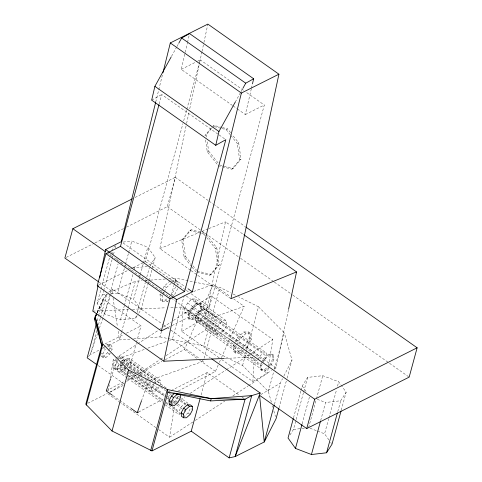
<?xml version="1.0" encoding="UTF-8"?>
<svg xmlns="http://www.w3.org/2000/svg" width="482" height="482" viewBox="0 0 482 482"><rect width="100%" height="100%" fill="white"/><g stroke="black" fill="none" stroke-linecap="round" stroke-linejoin="round"><path stroke-width="0.36" stroke-dasharray="2.41 1.81" d="M219.159 357.789L181.786 331.441L183.118 306.98L168.935 307.63M221.612 359.512L252.857 381.539L254.195 357.084M108.281 390.751L109.227 384.847M110.288 378.201L113.246 359.753L115.126 358.524M158.542 429.468L169.55 437.222L174.394 406.965M166.127 355.632L205.639 329.845L211.074 295.888L272.812 339.412L268.673 365.242M248.561 385.642L267.377 373.363L268.558 365.983M190.468 270.191L159.837 248.592L186.444 124.199M186.6 123.464L189.119 111.691M189.745 108.745L199.036 65.317M199.668 62.377L201.874 52.068M202.03 51.333L203.759 43.235M203.916 42.5L207.856 24.1M181.786 331.441L204.928 317.915L225.486 221.822L243.253 234.348M274.077 369.146L276.005 368.019L288.555 309.336M232.517 105.522L181.262 69.384L187.377 43.097M187.546 42.362L189.077 35.788M237.397 108.962L245.332 114.553L251.279 88.989M251.447 88.26L252.297 84.609M155.704 102.13L158.59 90.441M158.771 89.712L162.374 75.096M137.177 315.728L135.623 318.18L120.494 319.921L104.534 313.812L97.093 303.425L100.822 289.694M101.015 288.971L109.655 257.177M109.854 256.454L110.438 254.285M97.093 303.425L102.527 294.845L103.51 291.236M103.708 290.513L112.149 259.437M112.348 258.714L114.505 250.767M115.288 247.875L116.078 244.983M97.201 320.879L98.382 316.535M98.581 315.812L103.106 299.147L106.962 293.532M96.9 330.55L90.393 354.505L87.628 357.349M98.479 324.741L100.256 318.21M100.449 317.487L106.763 294.261M159.187 103.961L161.753 94.514L218.503 134.52M104.534 313.812L118.078 263.949M110.565 295.568L112.649 289.019L163.055 324.555M111.173 293.851L117.662 293.098L124.531 267.805M124.73 267.088L125.32 264.919M125.513 264.196L128.459 253.357M128.658 252.634L131.797 241.072L147.757 247.182L155.198 257.569L152.059 269.131M120.494 319.921L124.223 306.19M124.422 305.474L132.863 274.397M134.038 270.059L134.629 267.896L149.04 266.233M121.41 332.676L119.44 339.924L106.896 346.221M121.609 331.953L127.905 308.775M128.104 308.046L135.382 281.247L142.136 280.741M138.732 313.276L141.063 309.601L133.622 299.214L139.316 278.253M139.515 277.53L140.099 275.361M140.298 274.644L143.244 263.799M143.437 263.082L147.757 247.182M144.094 262.238L145.437 261.563L182.889 123.711M183.678 120.807L186.636 109.926M186.829 109.197L198.855 64.937M199.054 64.214L200.235 59.864L243.561 90.399M135.623 318.18L136.412 315.288M137.195 312.396L145.245 282.765M145.444 282.042L146.034 279.879M146.817 276.987L149.372 267.594M126.459 227.143L167.302 206.645L175.273 177.304L208.507 200.729M141.063 309.601L147.938 284.308M148.131 283.585L148.721 281.416M148.92 280.693L151.86 269.854M129.381 368.597L136.273 343.238M136.466 342.515L140.997 325.856L103.106 299.147L96.966 312.71M133.695 338.858L159.952 336.894L161.524 331.098M171.363 294.876L173.924 285.458M174.123 284.735L175.894 278.216L219.84 287.338L230.51 292.707M169.537 340.382L172.339 339.376L184.263 295.49M172.014 325.549L209.507 306.727L264.311 105.028L246.001 92.122M271.384 402.217L268.335 391.438L242.579 365.483L203.898 346.016L219.84 287.338M149.378 380.539L203.32 361.211L203.904 359.054M204.097 358.331L215.436 316.608L244.145 306.323L233.818 299.045M201.09 394.975L207.188 372.514L239.578 395.348M242.579 365.483L246.121 352.444M246.32 351.715L258.521 306.805L238.512 296.737M268.335 391.438L273.649 371.881M274.439 368.983L284.278 332.761L258.521 306.805M274.463 404.314L280.175 383.311L282.536 378.659M279.012 407.874L286.296 381.069M287.085 378.177L292.002 360.066L284.278 332.761M293.532 417.792L300.798 391.053M300.991 390.33L302.172 385.998L307.606 377.418L322.741 375.671L338.701 381.78L340.894 384.835M289.977 434.963L293.472 429.444L303.485 392.589M303.684 391.866L307.606 377.418M302.154 423.841L309.414 397.108M308.607 427.697L316.264 399.518M316.457 398.795L322.741 375.671M320.663 420.557L325.573 402.494L340.708 400.747L346.142 392.167L341.328 385.443M328.941 439.921L324.567 433.812L328.688 418.635M328.887 417.912L336.544 389.727M337.527 386.118L338.701 381.78M337.762 411.586L340.708 400.747M341.238 410.23L346.142 392.167M97.683 333.201L90.393 354.505L99.635 349.866M99.388 328.23L110.324 296.279M110.733 378.418L117.698 358.957L144.323 349.42M141.455 400.946L148.426 381.485M97.177 312.884L103.106 299.147M165.23 359.711L184.449 349.54L213.171 284.488L230.173 296.472M178.31 391.016L215.424 371.375L218.141 365.211M219.352 362.476L221.166 358.367M221.467 357.68L229.028 340.563M230.233 337.822L244.145 306.323M97.153 312.794L106.618 294.195M283.892 376.002L292.002 360.066M110.276 353.005L109.661 354.192L105.907 357.524L103.07 357.499L102.805 354.131L105.269 349.396L103.148 347.902L106.902 344.564L109.739 344.588L111.86 346.088L112.125 349.45L111.511 350.637M100.732 353.312L100.949 356.005L103.787 356.029L107.54 352.691L108.775 350.324M109.083 349.733L110.004 347.956L109.739 344.588M123.067 363.922L121.832 366.29L118.084 369.622L115.24 369.598L113.119 368.103L112.854 364.735L115.319 360L119.072 356.668L121.916 356.692L124.037 358.186L124.302 361.554L123.374 363.332M115.24 369.598L114.975 366.236L117.439 361.494L115.319 360M127.248 378.063L117.469 371.17L117.204 367.802L119.669 363.067M113.119 368.103L115.957 368.127L119.711 364.796L120.639 363.018M120.946 362.428L122.181 360.054L121.916 356.692M127.965 375.05L120.675 369.911L120.41 366.543L121.337 364.766M121.645 364.175L122.88 361.807L126.633 358.475L129.471 358.5L160.446 380.334L160.711 383.702L159.476 386.07M168.555 300.623L167.483 301.581L162.597 301.539L160.476 300.045L160.018 294.255L161 292.369M161.325 291.743L162.627 289.236M162.958 288.61L164.26 286.103L170.176 280.849M117.469 371.17L120.307 371.194L124.061 367.862L124.989 366.085M125.296 365.489L126.525 363.121L126.266 359.759L123.422 359.735L120.205 362.591M162.597 301.539L162.139 295.749L162.796 294.496M163.121 293.869L164.097 291.99M164.422 291.363L166.38 287.597L171.224 283.302M129.471 358.5L129.736 361.868L127.272 366.603L136.382 373.026M175.731 286.826L171.815 294.351L173.936 295.846L177.852 288.326M184.612 308.667L187.57 302.979L192.077 298.979L195.487 299.009L226.462 320.843L226.775 324.88L223.817 330.568L219.316 334.568L215.906 334.538L184.931 312.704L184.612 308.667L215.587 330.501L215.906 334.538M188.088 314.264L191.444 307.817L196.548 303.286L200.41 303.317L201.47 304.07L201.831 308.643L198.476 315.089L193.372 319.62L189.51 319.59L188.45 318.843L188.088 314.264L189.149 315.011L189.51 319.59M189.149 315.011L192.505 308.57L197.608 304.034L201.47 304.07M159.168 386.66L158.247 388.438L154.493 391.77L151.655 391.746L151.39 388.378L153.854 383.642M184.931 312.704L188.342 312.734L192.842 308.733L195.8 303.045L195.487 299.009M195.493 317.457L197.963 312.722L201.711 309.39L204.555 309.414L266.293 352.932L266.558 356.3L264.088 361.036L202.35 317.518L198.602 320.849L195.758 320.825L195.493 317.457L257.231 360.976L257.496 364.344L260.34 364.368L261.413 363.416M188.45 318.843L192.312 318.873L197.415 314.342L200.771 307.896L200.41 303.317M202.35 317.518L204.82 312.776L204.555 309.414M173.165 404.928L172.104 404.181L175.858 400.849L178.322 396.114L179.382 396.861M215.587 330.501L218.551 324.814L223.052 320.813L226.462 320.843M165.145 404.778L179.208 414.689L178.943 411.321L181.407 406.585L185.16 403.253L188.004 403.277L181.28 398.536M185.335 417.032L184.275 416.285L188.028 412.954L190.492 408.212L192.613 409.706M243.368 350.788L240.675 353.173L235.788 353.137L233.668 351.637L233.216 345.847L235.174 342.087M235.499 341.461L237.457 337.701L243.91 331.965L248.796 332.008L250.917 333.502L251.375 339.292L247.133 347.444L245.519 348.878M235.788 353.137L235.337 347.347L236.313 345.461M236.638 344.835L239.578 339.195L246.031 333.466L250.917 333.502M248.796 332.008L249.248 337.798L245.007 345.949L242.319 348.335M257.852 359.795L259.702 356.24L263.449 352.908L266.293 352.932M269.589 366.844L265.504 370.471L261.642 370.435L260.581 369.688L260.22 365.109L261.226 363.181M261.563 362.536L263.576 358.668L268.679 354.137L272.541 354.168L273.601 354.915L273.963 359.494L270.607 365.934L269.546 365.187L268.016 366.549M261.642 370.435L261.28 365.856L262.624 363.283M262.961 362.639L264.636 359.415L269.739 354.885L273.601 354.915M269.546 365.187L272.902 358.747L272.541 354.168M171.526 56.31L176.593 47.17M176.954 46.519L178.4 43.904M235.234 102.13L240.663 92.333M241.024 91.682L242.47 89.074M111.613 250.785L114.722 245.88M150.149 265.534L155.198 257.569M211.381 127.887L204.934 135.472L206.272 134.695L214.098 125.483L221.865 127.423M205.579 139.943L207.29 151.86L218.436 165.814L231.854 169.176L239.675 159.964L241.012 159.18L238.662 142.799L232.161 134.653M231.854 169.176L233.186 168.393L241.012 159.18M191.595 266.528L184.16 257.219L181.708 240.15L189.866 230.559L191.197 229.775L205.175 233.276L203.838 234.053L189.866 230.559M181.708 240.15L183.046 239.373L191.197 229.775M197.174 272.113L209.748 275.258L217.9 265.666L219.238 264.883L216.792 247.814L206.103 234.439M209.748 275.258L211.086 274.481L219.238 264.883M107.95 347.016L109.022 346.064L111.86 346.088M160.476 300.045L165.362 300.081L170.736 295.303M120.12 359.114L121.193 358.162L124.037 358.186M120.675 369.911L123.519 369.935L126.2 367.555M154.391 383.166L157.608 380.31L160.446 380.334M233.668 351.637L238.554 351.679L241.783 348.811M260.581 369.688L264.443 369.724L267.51 367.001M108.667 292.176L112.649 289.019M115.752 358.114L137.075 344.196M137.701 343.787L158.397 330.278M159.024 329.869L160.904 328.64M163.41 327.001L170.935 322.09M173.448 320.452L211.074 295.888M110.318 392.065L124.115 383.057M126.621 381.425L136.026 375.279M138.539 373.646L159.855 359.729M160.482 359.319L163.621 357.27M176.237 402.452L174.984 403.271L173.146 401.976M180.623 399.59L185.016 396.722M190.035 393.445L225.775 370.11M226.407 369.706L249.61 354.559M250.236 354.149L272.812 339.412M169.55 437.222L192.752 422.075M195.258 420.443L224.733 401.199M232.884 395.879L247.935 386.052M213.207 126.001L214.098 125.483M221.943 128.561L226.178 129.622L227.516 128.839L231.697 134.074M207.29 151.86L208.622 151.077L207.127 140.654M239.675 159.964L237.325 143.576L238.662 142.799M184.16 257.219L185.498 256.442L183.046 239.373M217.9 265.666L215.454 248.598L216.792 247.814M252.857 381.539L271.505 370.646M260.852 394.559L280.175 383.311M151.673 100.148L161.753 94.514M106.251 390.926L124.808 381.105M127.459 379.708L136.069 375.147M138.72 373.743L161.916 361.47M138.551 412.062L163.073 399.084M167.712 396.632L171.02 394.879M181.262 69.384L196.963 61.503M197.62 61.178L200.235 59.864M245.332 114.553L264.311 105.028M135.099 197.469L175.273 177.304M66.203 257.394L94.321 243.277M94.99 242.94L123.784 228.492M98.569 285.091L127.356 270.637M130.038 269.293L132.713 267.95M133.381 267.612L143.425 262.57M105.058 343.895L123.693 334.538M126.356 333.207L140.997 325.856M102.274 348.54L104.257 347.546M167.995 327.567L171.345 325.886M87.784 403.241L107.082 393.553M109.745 392.215L123.723 385.202M167.923 392.228L170.586 390.89M171.255 390.553L207.188 372.514M99.165 282.241L112.023 291.309L135.382 281.247M159.837 248.592L199.223 232.529M201.988 231.402L208.212 228.866M208.899 228.582L225.486 221.822M193.565 291.514L213.171 284.488M147.823 348.161L166.736 341.383M123.151 242.066L131.797 241.072M102.527 294.845L107.57 294.267M293.472 429.444L301.401 428.534M302.118 428.45L304.281 428.197M145.883 280.458L147.384 280.349M150.384 280.12L165.392 279M168.393 278.777L175.894 278.216M129.941 339.135L119.44 339.924L117.982 330.345M92.803 311.113L128.628 309.474M132.363 309.305L165.953 307.769M225.082 358.415L252.701 357.15M177.719 281.91L175.599 280.41L170.712 280.373L172.839 281.868L177.719 281.91L178.009 285.525M159.952 336.894L167.272 338.412M168.007 338.563L203.898 346.016M222.57 127.603L227.516 128.839M214.177 126.615L221.238 128.381M219.774 165.037L233.186 168.393M197.108 270.98L211.086 274.481M120.054 262.316L123.525 263.642M132.55 267.094L134.629 267.896M117.662 293.098L133.622 299.214M317.246 399.307L325.573 402.494M309.992 428.233L316.933 430.89M317.626 431.155L324.567 433.812M233.18 294.05L235.849 295.394M233.125 105.95L236.789 108.528M219.111 134.948L225.215 139.25M209.122 201.163L212.815 203.766M213.43 204.199L245.434 226.763M167.302 206.645L239.922 257.834M240.536 258.268L273.77 281.693M274.385 282.127L292.237 294.707M292.851 295.141L388.853 362.819M389.474 363.253L409.164 377.135M191.083 270.619L197.21 274.939M197.825 275.373L230.908 298.695M123.097 242.994L186.203 287.477M145.437 261.563L185.709 289.953M186.317 290.381L188.757 292.104M191.203 293.827L209.507 306.727M243.91 331.965L246.031 333.466M249.248 337.798L251.375 339.292M192.077 298.979L223.052 320.813M186.281 296.056L215.436 316.608M268.679 354.137L269.739 354.885M195.8 303.045L226.775 324.88M200.771 307.896L201.831 308.643M272.902 358.747L273.963 359.494M201.711 309.39L263.449 352.908M204.82 312.776L266.558 356.3M164.26 286.103L166.38 287.597M237.457 337.701L239.578 339.195M187.57 302.979L218.551 324.814M191.444 307.817L192.505 308.57M192.842 308.733L223.817 330.568M263.576 358.668L264.636 359.415M197.963 312.722L259.702 356.24M204.928 317.915L276.005 368.019M197.415 314.342L198.476 315.089M107.299 253.02L170.688 297.707M171.303 298.141L228.54 338.484M183.118 306.98L228.462 338.942M188.342 312.734L219.316 334.568M198.602 320.849L260.34 364.368M160.018 294.255L162.139 295.749M233.216 345.847L235.337 347.347M260.22 365.109L261.28 365.856M195.758 320.825L257.496 364.344M192.312 318.873L193.372 319.62M264.443 369.724L265.504 370.471M165.362 300.081L167.483 301.581M238.554 351.679L240.675 353.173M205.639 329.845L267.377 373.363M163.669 324.982L170.435 329.754M171.05 330.188L210.393 357.921M172.339 339.376L199.675 358.644M202.103 360.355L203.32 361.211M184.449 349.54L197.198 358.536M199.632 360.247L215.424 371.375M242.018 397.072L245.079 399.223M106.902 344.564L109.022 346.064M126.633 358.475L157.608 380.31M110.004 347.956L112.125 349.45M129.736 361.868L160.711 383.702M126.266 359.759L166.609 388.197M177.611 395.951L180.666 398.108M119.072 356.668L121.193 358.162M123.422 359.735L155.819 382.569M176.605 397.222L180.268 399.807M180.883 400.235L185.16 403.253M122.181 360.054L124.302 361.554M126.525 363.121L150.98 380.358M160.759 387.251L165.651 390.697M169.315 393.288L171.152 394.577M175.43 397.596L179.708 400.608M180.322 401.042L187.046 405.784M122.88 361.807L142.919 375.936M122.561 362.38L141.991 376.081M107.54 352.691L109.661 354.192M145.492 379.448L158.247 388.438M175.858 400.849L177.978 402.343M138.009 375.99L164.296 394.523M167.35 396.674L169.182 397.969M172.851 400.554L177.129 403.573M177.744 404L181.407 406.585M113.246 359.753L127.302 369.664M130.971 372.249L164.591 395.945M167.646 398.102L170.092 399.825M170.7 400.253L172.538 401.548M119.711 364.796L121.832 366.29M124.061 367.862L127.115 370.013M129.562 371.736L164.404 396.3M167.459 398.451L168.682 399.313M172.351 401.898L176.02 404.488M176.629 404.916L183.353 409.658M183.967 410.086L185.799 411.381M188.028 412.954L190.149 414.448M100.684 352.637L102.805 354.131M120.41 366.543L128.308 372.11M128.917 372.538L151.39 388.378M103.787 356.029L105.907 357.524M123.519 369.935L154.493 391.77M100.949 356.005L103.07 357.499M128.574 375.478L151.655 391.746M112.854 364.735L114.975 366.236M117.204 367.802L127.597 375.129M128.206 375.556L163.049 400.12M166.103 402.277L167.941 403.567M172.219 406.585L178.943 411.321M115.957 368.127L118.084 369.622M120.307 371.194L163.097 401.355M165.543 403.079L181.437 414.285M127.863 378.497L162.705 403.054M98.165 365.579L125.055 384.534M112.933 395.638L119.006 399.921M119.614 400.349L130.544 408.055M107.805 393.704L118.813 401.458M119.422 401.892L156.096 427.745M226.178 129.622L230.36 134.852M230.824 135.436L237.325 143.576M208.622 151.077L219.31 164.452M203.838 234.053L206.163 236.963M206.627 237.542L215.454 248.598M185.498 256.442L191.071 263.419M192.927 265.751L196.644 270.402M192.059 267.112L195.776 271.764M302.172 385.998L306.546 392.107M330.694 442.362L331.568 443.585M111.661 252.008L112.975 253.839M116.481 258.726L118.229 261.172M272.402 405.808L272.806 407.242M273.824 410.839L275.451 416.587M112.023 291.309L112.589 294.99M113.035 297.936L117.421 326.663M206.272 134.695L206.7 137.671M175.599 280.41L175.888 284.031"/><path stroke-width="0.72" d="M98.135 285.465L92.803 311.113L163.874 361.211L224.335 358.445M99.81 277.403L105.6 249.555L121.259 241.699L155.704 102.13M163.874 361.211L176.671 299.659L192.33 291.797L241.386 93.044L278.927 74.198L207.856 24.1L170.309 42.946L162.916 72.903M278.927 74.198L230.908 298.695L296.557 271.92L243.868 234.776M288.555 309.336L296.557 271.92M171.164 56.96L154.885 86.338L151.673 100.148L215.743 145.311L225.823 139.684L184.564 291.538L170.019 298.84L161.301 330.929L97.231 285.76L105.95 253.671L120.494 246.368L158.988 104.69M215.743 145.311L218.955 131.508L235.234 102.13M252.466 83.88L253.659 78.765L189.583 33.601L181.654 38.03L178.762 43.253M132.423 198.813L72.836 228.727L64.865 258.063L98.551 281.813M200.102 398.596L191.246 431.191L151.981 450.905L112.047 431.004L85.79 404.241L101.732 345.564L94.502 319.072L96.665 313.39M96.219 324.5L87.164 357.825L96.942 364.717M86.29 405.049L102.853 344.082L95.129 316.776L96.816 313.457M112.047 431.004L128.61 370.037L102.853 344.082L101.732 345.564L95.129 316.776M150.727 450.471L167.29 389.504L128.61 370.037M151.981 450.905L167.923 392.228L167.29 389.504L211.237 398.626L245.079 399.223L251.749 395.595L260.19 393.023L235.18 456.568L229.137 457.9L191.246 431.191M211.237 398.626L167.923 392.228L210.616 400.916L211.237 398.626L251.749 395.595L235.18 456.568L264.232 441.988L276.059 418.744L278.819 408.597M229.137 457.9L245.079 399.223L210.616 400.916M274.27 405.043L264.232 441.988L259.563 395.312L306.727 428.558L409.164 377.135L417.135 347.799L246.049 227.197M293.333 418.515L288.037 438.024L295.478 448.411L311.438 454.52L326.567 452.779L332.008 444.199L341.039 410.953M295.478 448.411L301.955 424.564M306.727 428.558L314.698 399.217L417.135 347.799M311.438 454.52L320.47 421.28M326.567 452.779L337.37 413.032M110.48 379.111L106.251 390.926L112.324 395.21M131.152 408.483L137.225 412.767L141.455 400.946M94.502 319.072L96.286 314.951M180.178 394.24L180.443 397.608L177.978 402.343L174.225 405.681L171.381 405.657L169.26 404.157L168.995 400.795L171.465 396.053L174.683 393.198M171.381 405.657L171.116 402.289L173.586 397.554L177.34 394.216L179.467 394.234M181.172 412.893L183.636 408.158L187.39 404.826L190.227 404.85L192.348 406.344L192.613 409.706L190.149 414.448L186.395 417.78L183.558 417.755L181.437 416.261L181.172 412.893L183.293 414.387L183.558 417.755M183.293 414.387L185.757 409.652L189.51 406.32L192.348 406.344M242.832 88.417L245.73 83.193L253.659 78.765M137.225 412.767L138.551 412.062M161.301 330.929L167.326 327.905M169.26 404.157L170.682 404.169M176.671 299.659L105.6 249.555M181.654 38.03L245.73 83.193M170.309 42.946L241.386 93.044M154.885 86.338L218.955 131.508M188.04 288.772L192.33 291.797M120.494 246.368L184.564 291.538M72.836 228.727L105.45 251.718M229.155 338.918L314.698 399.217M105.95 253.671L170.019 298.84M211.622 358.789L260.19 393.023M176.279 393.469L177.34 394.216M187.39 404.826L189.51 406.32M171.465 396.053L173.586 397.554M183.636 408.158L185.757 409.652M168.995 400.795L171.116 402.289"/></g></svg>
